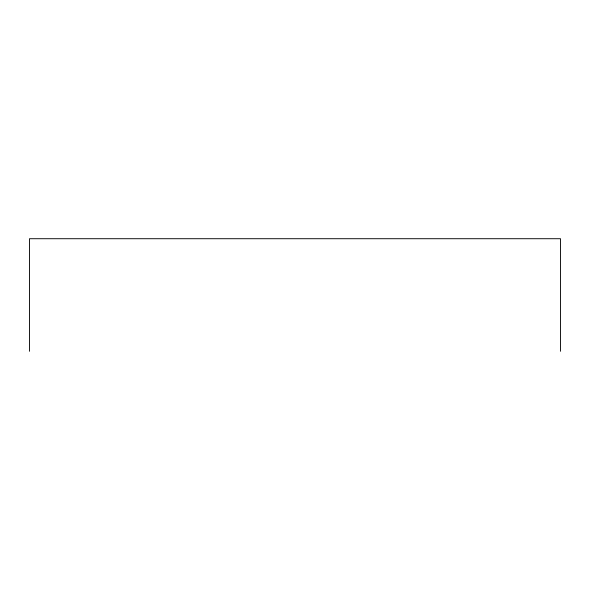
<?xml version="1.0" encoding="UTF-8"?>
<svg xmlns="http://www.w3.org/2000/svg" width="590" height="590" viewBox="0 0 590 590"><rect width="100%" height="100%" fill="white"/><g stroke="black" fill="none" stroke-linecap="round" stroke-linejoin="round"><path stroke-width="0.89" d="M560.5 351.286L560.5 238.714L29.5 238.714L29.5 351.286"/></g></svg>
